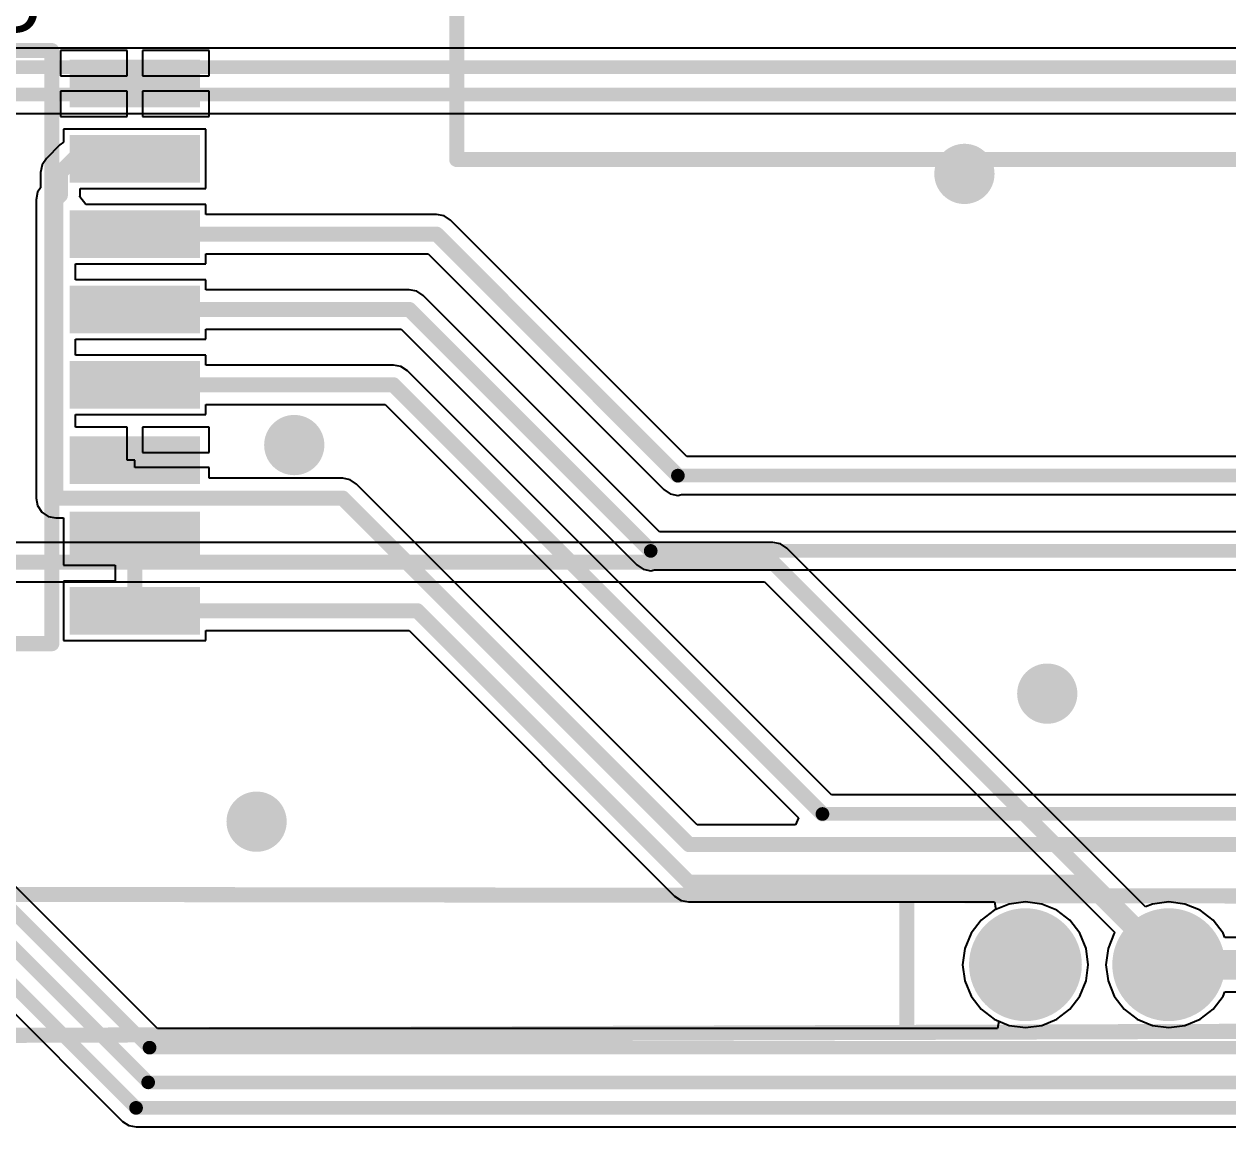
# Model space of a CAD drawing. Header units: millimetres. Extents: x -0.4 to 7.76, y -3.34 to 0.42.
# Drawn here: x 2.358 to 3.158, y -2.33 to -1.598 of the extents above; entities that cross this region are included whole.
import ezdxf

# ---------------------------------------------------------------- set-up
doc = ezdxf.new("R2010")
doc.units = ezdxf.units.MM
doc.header["$MEASUREMENT"] = 0
for name, color, linetype in [('BottomLayer', 5, 'Continuous'), ('BottomOverlay', 54, 'Continuous'), ('BottomPaste', 16, 'Continuous'), ('BottomSolder', 6, 'Continuous'), ('MultiLayer', 9, 'Continuous'), ('PadHoleLayer', 156, 'Continuous'), ('TopLayer', 1, 'Continuous'), ('TopOverlay', 2, 'Continuous'), ('TopSolder', 216, 'Continuous'), ('ViaHoleLayer', 16, 'Continuous')]:
    doc.layers.add(name, color=color, linetype=linetype)

# ---------------------------------------------------------------- blocks, each defined once
blk = doc.blocks.new('ESP_01_ESP8266_B_9')
at = {"layer": 'BottomOverlay', "const_width": 0.01}
for points in [[(0.28543, -0.49213), (0.28543, 0.49213)], [(0.28543, -0.49213), (-0.28543, -0.49213)]]:
    blk.add_lwpolyline(points, dxfattribs=at)
at = {"layer": 'BottomOverlay', "const_width": 0.005}
blk.add_lwpolyline([(0.28293, -0.49213, 1), (0.28793, -0.49213, 1)], format="xyb", close=True, dxfattribs=at)
blk.add_lwpolyline([(0.28293, -0.49213, 1), (0.28793, -0.49213, 1)], format="xyb", close=True, dxfattribs=at)
blk = doc.blocks.new('LCD_MODULE_3_2_480_320_11')
at = {"layer": 'BottomLayer', "const_width": 0.03346}
for points in [[(0.88878, -2.09, 1), (0.92224, -2.09, 1)], [(0.9839, -2.09, 1), (1.01736, -2.09, 1)]]:
    blk.add_lwpolyline(points, format="xyb", close=True, dxfattribs=at)
at = {"layer": 'BottomSolder', "const_width": 0.03746}
for points in [[(0.88678, -2.09, 1), (0.92424, -2.09, 1)], [(0.9819, -2.09, 1), (1.01936, -2.09, 1)]]:
    blk.add_lwpolyline(points, format="xyb", close=True, dxfattribs=at)
at = {"layer": 'MultiLayer', "const_width": 0.03346}
for points in [[(0.88878, -2.09, 1), (0.92224, -2.09, 1)], [(0.9839, -2.09, 1), (1.01736, -2.09, 1)]]:
    blk.add_lwpolyline(points, format="xyb", close=True, dxfattribs=at)
at = {"layer": 'PadHoleLayer', "const_width": 0.02165}
for points in [[(0.89468, -2.09, 1), (0.91634, -2.09, 1)], [(0.9898, -2.09, 1), (1.01146, -2.09, 1)]]:
    blk.add_lwpolyline(points, format="xyb", close=True, dxfattribs=at)
at = {"layer": 'TopLayer', "const_width": 0.03346}
for points in [[(0.88878, -2.09, 1), (0.92224, -2.09, 1)], [(0.9839, -2.09, 1), (1.01736, -2.09, 1)]]:
    blk.add_lwpolyline(points, format="xyb", close=True, dxfattribs=at)
at = {"layer": 'TopOverlay', "const_width": 0.01}
for points in [[(0.2, -2.04331), (3.26772, -2.04724)], [(0.82677, -2.13), (0.82677, -2.05)], [(-0.03937, -2.1378), (3.54331, -2.12598)]]:
    blk.add_lwpolyline(points, dxfattribs=at)
at = {"layer": 'TopOverlay', "const_width": 0.005}
for points in [[(0.82427, -2.05, 1), (0.82927, -2.05, 1)], [(0.82427, -2.13, 1), (0.82927, -2.13, 1)]]:
    blk.add_lwpolyline(points, format="xyb", close=True, dxfattribs=at)
at = {"layer": 'TopSolder', "const_width": 0.03746}
for points in [[(0.88678, -2.09, 1), (0.92424, -2.09, 1)], [(0.9819, -2.09, 1), (1.01936, -2.09, 1)]]:
    blk.add_lwpolyline(points, format="xyb", close=True, dxfattribs=at)
blk = doc.blocks.new('MCP3008_I_SL_B_45')
at = {"layer": 'BottomLayer'}
for points in [[(-0.14567, 0.16319), (-0.06693, 0.16319), (-0.14567, 0.18681), (-0.06693, 0.18681)], [(0.06693, 0.16319), (0.14567, 0.16319), (0.06693, 0.18681), (0.14567, 0.18681)], [(-0.14567, 0.11319), (-0.06693, 0.11319), (-0.14567, 0.13681), (-0.06693, 0.13681)], [(0.06693, 0.11319), (0.14567, 0.11319), (0.06693, 0.13681), (0.14567, 0.13681)], [(-0.14567, 0.06319), (-0.06693, 0.06319), (-0.14567, 0.08681), (-0.06693, 0.08681)], [(0.06693, 0.06319), (0.14567, 0.06319), (0.06693, 0.08681), (0.14567, 0.08681)], [(-0.14567, 0.01319), (-0.06693, 0.01319), (-0.14567, 0.03681), (-0.06693, 0.03681)], [(0.06693, 0.01319), (0.14567, 0.01319), (0.06693, 0.03681), (0.14567, 0.03681)], [(-0.14567, -0.03681), (-0.06693, -0.03681), (-0.14567, -0.01319), (-0.06693, -0.01319)], [(0.06693, -0.03681), (0.14567, -0.03681), (0.06693, -0.01319), (0.14567, -0.01319)], [(-0.14567, -0.08681), (-0.06693, -0.08681), (-0.14567, -0.06319), (-0.06693, -0.06319)], [(0.06693, -0.08681), (0.14567, -0.08681), (0.06693, -0.06319), (0.14567, -0.06319)], [(-0.14567, -0.13681), (-0.06693, -0.13681), (-0.14567, -0.11319), (-0.06693, -0.11319)], [(0.06693, -0.13681), (0.14567, -0.13681), (0.06693, -0.11319), (0.14567, -0.11319)], [(-0.14567, -0.18681), (-0.06693, -0.18681), (-0.14567, -0.16319), (-0.06693, -0.16319)], [(0.06693, -0.18681), (0.14567, -0.18681), (0.06693, -0.16319), (0.14567, -0.16319)]]:
    blk.add_solid(points, dxfattribs=at)
at = {"layer": 'BottomOverlay', "const_width": 0.01}
for points in [[(-0.05119, 0.19683), (0.05119, 0.19683)], [(-0.05119, -0.19684), (-0.05119, 0.19683)], [(0.05119, -0.19684), (0.05119, 0.19683)], [(-0.05119, -0.19684), (-0.01969, -0.19684)], [(0.01969, -0.19684), (0.05119, -0.19684)]]:
    blk.add_lwpolyline(points, dxfattribs=at)
at = {"layer": 'BottomOverlay', "const_width": 0.005}
for points in [[(-0.05369, 0.19683, 1), (-0.04869, 0.19683, 1)], [(-0.05369, 0.19683, 1), (-0.04869, 0.19683, 1)], [(0.04869, 0.19683, 1), (0.05369, 0.19683, 1)], [(0.04869, 0.19683, 1), (0.05369, 0.19683, 1)], [(-0.05369, -0.19684, 1), (-0.04869, -0.19684, 1)], [(-0.05369, -0.19684, 1), (-0.04869, -0.19684, 1)], [(-0.02219, -0.19684, 1), (-0.01719, -0.19684, 1)], [(0.01719, -0.19684, 1), (0.02219, -0.19684, 1)], [(0.04869, -0.19684, 1), (0.05369, -0.19684, 1)], [(0.04869, -0.19684, 1), (0.05369, -0.19684, 1)], [(-0.02219, -0.19685, 1), (-0.01719, -0.19685, 1)], [(0.01719, -0.19685, 1), (0.02219, -0.19685, 1)]]:
    blk.add_lwpolyline(points, format="xyb", close=True, dxfattribs=at)
at = {"layer": 'BottomOverlay', "const_width": 0.01}
blk.add_lwpolyline([(-0.01969, -0.19685, -1), (0.01969, -0.19685)], format="xyb", dxfattribs=at)
at = {"layer": 'BottomPaste'}
for points in [[(-0.14567, 0.16319), (-0.06693, 0.16319), (-0.14567, 0.18681), (-0.06693, 0.18681)], [(0.06693, 0.16319), (0.14567, 0.16319), (0.06693, 0.18681), (0.14567, 0.18681)], [(-0.14567, 0.11319), (-0.06693, 0.11319), (-0.14567, 0.13681), (-0.06693, 0.13681)], [(0.06693, 0.11319), (0.14567, 0.11319), (0.06693, 0.13681), (0.14567, 0.13681)], [(-0.14567, 0.06319), (-0.06693, 0.06319), (-0.14567, 0.08681), (-0.06693, 0.08681)], [(0.06693, 0.06319), (0.14567, 0.06319), (0.06693, 0.08681), (0.14567, 0.08681)], [(-0.14567, 0.01319), (-0.06693, 0.01319), (-0.14567, 0.03681), (-0.06693, 0.03681)], [(0.06693, 0.01319), (0.14567, 0.01319), (0.06693, 0.03681), (0.14567, 0.03681)], [(-0.14567, -0.03681), (-0.06693, -0.03681), (-0.14567, -0.01319), (-0.06693, -0.01319)], [(0.06693, -0.03681), (0.14567, -0.03681), (0.06693, -0.01319), (0.14567, -0.01319)], [(-0.14567, -0.08681), (-0.06693, -0.08681), (-0.14567, -0.06319), (-0.06693, -0.06319)], [(0.06693, -0.08681), (0.14567, -0.08681), (0.06693, -0.06319), (0.14567, -0.06319)], [(-0.14567, -0.13681), (-0.06693, -0.13681), (-0.14567, -0.11319), (-0.06693, -0.11319)], [(0.06693, -0.13681), (0.14567, -0.13681), (0.06693, -0.11319), (0.14567, -0.11319)], [(-0.14567, -0.18681), (-0.06693, -0.18681), (-0.14567, -0.16319), (-0.06693, -0.16319)], [(0.06693, -0.18681), (0.14567, -0.18681), (0.06693, -0.16319), (0.14567, -0.16319)]]:
    blk.add_solid(points, dxfattribs=at)
at = {"layer": 'BottomSolder'}
for points in [[(-0.14967, 0.15919), (-0.06293, 0.15919), (-0.14967, 0.19081), (-0.06293, 0.19081)], [(0.06293, 0.15919), (0.14967, 0.15919), (0.06293, 0.19081), (0.14967, 0.19081)], [(-0.14967, 0.10919), (-0.06293, 0.10919), (-0.14967, 0.14081), (-0.06293, 0.14081)], [(0.06293, 0.10919), (0.14967, 0.10919), (0.06293, 0.14081), (0.14967, 0.14081)], [(-0.14967, 0.05919), (-0.06293, 0.05919), (-0.14967, 0.09081), (-0.06293, 0.09081)], [(0.06293, 0.05919), (0.14967, 0.05919), (0.06293, 0.09081), (0.14967, 0.09081)], [(-0.14967, 0.00919), (-0.06293, 0.00919), (-0.14967, 0.04081), (-0.06293, 0.04081)], [(0.06293, 0.00919), (0.14967, 0.00919), (0.06293, 0.04081), (0.14967, 0.04081)], [(-0.14967, -0.04081), (-0.06293, -0.04081), (-0.14967, -0.00919), (-0.06293, -0.00919)], [(0.06293, -0.04081), (0.14967, -0.04081), (0.06293, -0.00919), (0.14967, -0.00919)], [(-0.14967, -0.09081), (-0.06293, -0.09081), (-0.14967, -0.05919), (-0.06293, -0.05919)], [(0.06293, -0.09081), (0.14967, -0.09081), (0.06293, -0.05919), (0.14967, -0.05919)], [(-0.14967, -0.14081), (-0.06293, -0.14081), (-0.14967, -0.10919), (-0.06293, -0.10919)], [(0.06293, -0.14081), (0.14967, -0.14081), (0.06293, -0.10919), (0.14967, -0.10919)], [(-0.14967, -0.19081), (-0.06293, -0.19081), (-0.14967, -0.15919), (-0.06293, -0.15919)], [(0.06293, -0.19081), (0.14967, -0.19081), (0.06293, -0.15919), (0.14967, -0.15919)]]:
    blk.add_solid(points, dxfattribs=at)

msp = doc.modelspace()

# ---------------------------------------------------------------- linework, layer by layer
at = {"layer": 'BottomLayer'}
for p, q in [((2.42687, -1.61587), (2.3825, -1.61587)), ((2.3825, -1.61587), (2.3825, -1.63268)), ((2.42687, -1.63268), (2.42687, -1.61587)), ((2.48124, -1.61587), (2.43687, -1.61587)), ((2.43687, -1.61587), (2.43687, -1.63268)), ((2.48124, -1.63268), (2.48124, -1.61587)), ((2.3825, -1.63268), (2.42687, -1.63268)), ((2.43687, -1.63268), (2.48124, -1.63268)), ((2.42687, -1.64268), (2.3825, -1.64268)), ((2.3825, -1.64268), (2.3825, -1.65949)), ((2.42687, -1.65949), (2.42687, -1.64268)), ((2.48124, -1.64268), (2.43687, -1.64268)), ((2.43687, -1.64268), (2.43687, -1.65949)), ((2.48124, -1.65949), (2.48124, -1.64268)), ((2.3825, -1.65949), (2.42687, -1.65949)), ((2.43687, -1.65949), (2.48124, -1.65949)), ((2.47911, -1.66799), (2.38462, -1.66799)), ((2.38462, -1.66799), (2.38462, -1.67673)), ((2.47911, -1.70736), (2.47911, -1.66799)), ((2.38214, -1.67839), (2.37314, -1.68739)), ((2.38462, -1.67673), (2.38214, -1.67839)), ((2.37029, -1.69165), (2.36929, -1.69668)), ((2.37314, -1.68739), (2.37029, -1.69165)), ((2.36929, -1.69668), (2.36929, -1.70684)), ((2.36729, -1.70984), (2.36629, -1.71486)), ((2.36929, -1.70684), (2.36729, -1.70984)), ((2.39554, -1.71186), (2.39554, -1.70736)), ((2.39554, -1.70736), (2.47911, -1.70736)), ((2.36629, -1.71486), (2.36629, -1.91286)), ((2.39532, -1.71299), (2.39554, -1.71186)), ((2.39936, -1.71799), (2.39532, -1.71299)), ((2.47911, -1.71799), (2.39936, -1.71799)), ((2.47911, -1.72455), (2.47911, -1.71799)), ((2.6322, -1.72455), (2.47911, -1.72455)), ((2.63722, -1.72555), (2.6322, -1.72455)), ((2.64148, -1.72839), (2.63722, -1.72555)), ((2.79839, -1.88531), (2.64148, -1.72839)), ((2.39254, -1.76799), (2.39254, -1.75736)), ((2.39254, -1.75736), (2.47911, -1.75736)), ((2.47911, -1.75736), (2.47911, -1.7508)), ((2.47911, -1.7508), (2.62676, -1.7508)), ((2.62676, -1.7508), (2.78319, -1.90723)), ((2.47911, -1.76799), (2.39254, -1.76799)), ((2.47911, -1.77455), (2.47911, -1.76799)), ((2.61414, -1.77455), (2.47911, -1.77455)), ((2.61916, -1.77555), (2.61414, -1.77455)), ((2.62342, -1.77839), (2.61916, -1.77555)), ((2.78033, -1.93531), (2.62342, -1.77839)), ((2.47911, -1.80736), (2.47911, -1.8008)), ((2.47911, -1.8008), (2.6087, -1.8008)), ((2.6087, -1.8008), (2.76513, -1.95723)), ((2.39254, -1.81799), (2.39254, -1.80736)), ((2.39254, -1.80736), (2.47911, -1.80736)), ((2.47911, -1.81799), (2.39254, -1.81799)), ((2.47911, -1.82455), (2.47911, -1.81799)), ((2.60359, -1.82455), (2.47911, -1.82455)), ((2.60861, -1.82555), (2.60359, -1.82455)), ((2.61287, -1.82839), (2.60861, -1.82555)), ((2.89438, -2.10991), (2.61287, -1.82839)), ((2.47911, -1.85736), (2.47911, -1.8508)), ((2.47911, -1.8508), (2.59815, -1.8508)), ((2.59815, -1.8508), (2.87246, -2.12511)), ((2.39254, -1.86587), (2.39254, -1.85736)), ((2.39254, -1.85736), (2.47911, -1.85736)), ((2.42687, -1.86587), (2.39254, -1.86587)), ((2.42687, -1.88768), (2.42687, -1.86587)), ((2.48124, -1.86587), (2.43687, -1.86587)), ((2.43687, -1.86587), (2.43687, -1.88268)), ((2.48124, -1.88268), (2.48124, -1.86587)), ((2.43687, -1.88268), (2.48124, -1.88268)), ((3.88076, -1.88531), (2.79839, -1.88531)), ((2.43187, -1.88768), (2.42687, -1.88768)), ((2.43187, -1.89268), (2.43187, -1.88768)), ((2.48124, -1.89268), (2.43187, -1.89268)), ((2.48124, -1.89973), (2.48124, -1.89268)), ((2.56988, -1.89973), (2.48124, -1.89973)), ((2.5749, -1.90073), (2.56988, -1.89973)), ((2.57916, -1.90358), (2.5749, -1.90073)), ((2.80531, -2.12973), (2.57916, -1.90358)), ((2.78319, -1.90723), (2.78745, -1.91008)), ((2.78745, -1.91008), (2.79247, -1.91108)), ((2.36629, -1.91286), (2.36729, -1.91788)), ((2.36729, -1.91788), (2.37014, -1.92214)), ((2.79247, -1.91108), (2.79489, -1.9106)), ((2.79489, -1.9106), (3.88076, -1.9106)), ((2.37014, -1.92214), (2.37439, -1.92499)), ((2.37439, -1.92499), (2.37942, -1.92598)), ((2.37942, -1.92598), (2.38462, -1.92598)), ((2.38462, -1.92598), (2.38462, -1.95736)), ((3.67071, -1.93531), (2.78033, -1.93531)), ((2.38462, -1.95736), (2.41874, -1.95736)), ((2.41874, -1.95736), (2.41874, -1.96799)), ((2.76513, -1.95723), (2.76939, -1.96008)), ((2.76939, -1.96008), (2.77442, -1.96108)), ((2.77442, -1.96108), (2.77684, -1.9606)), ((2.77684, -1.9606), (3.67071, -1.9606)), ((2.41874, -1.96799), (2.38462, -1.96799)), ((2.38462, -1.96799), (2.38462, -2.00736)), ((2.47911, -2.00736), (2.47911, -2.0008)), ((2.47911, -2.0008), (2.61398, -2.0008)), ((2.61398, -2.0008), (2.79032, -2.17714)), ((2.38462, -2.00736), (2.47911, -2.00736)), ((3.99146, -2.10991), (2.89438, -2.10991)), ((2.87246, -2.12511), (2.87054, -2.12973)), ((2.87054, -2.12973), (2.80531, -2.12973)), ((2.44687, -2.26503), (2.35038, -2.16853)), ((2.79032, -2.17714), (2.79458, -2.17999)), ((2.79458, -2.17999), (2.7996, -2.18098)), ((2.7996, -2.18098), (3.00262, -2.18098)), ((3.00262, -2.18098), (3.00362, -2.18598)), ((2.28379, -2.18662), (2.42375, -2.32658)), ((3.0024, -2.18649), (2.99376, -2.19312)), ((3.00362, -2.18598), (3.0024, -2.18649)), ((2.99376, -2.19312), (2.98713, -2.20175)), ((2.98713, -2.20175), (2.98297, -2.21181)), ((2.98297, -2.21181), (2.98155, -2.2226)), ((2.98155, -2.2226), (2.98297, -2.23339)), ((2.98297, -2.23339), (2.98713, -2.24345)), ((2.98713, -2.24345), (2.99376, -2.25208)), ((2.99376, -2.25208), (3.0024, -2.25871)), ((3.0024, -2.25871), (3.0056, -2.26003)), ((3.0056, -2.26003), (3.0046, -2.26503)), ((3.0046, -2.26503), (2.44687, -2.26503)), ((2.42375, -2.32658), (2.42785, -2.32932)), ((2.42785, -2.32932), (2.43269, -2.33028)), ((2.43269, -2.33028), (3.85411, -2.33028))]:
    msp.add_line(p, q, dxfattribs=at)
for points, const_width in [([(2.97273, -1.69768, 1), (2.99273, -1.69768, 1)], 0.02), ([(2.38892, -1.68768, 1), (2.39392, -1.68768, 1)], 0.005), ([(2.38892, -1.68768, 1), (2.39392, -1.68768, 1)], 0.005), ([(2.42937, -1.68768, 1), (2.43437, -1.68768, 1)], 0.005), ([(2.37992, -1.69668, 1), (2.38492, -1.69668, 1)], 0.005), ([(2.37992, -1.69668, 1), (2.38492, -1.69668, 1)], 0.005), ([(2.37692, -1.71486, 1), (2.38192, -1.71486, 1)], 0.005), ([(2.37692, -1.71486, 1), (2.38192, -1.71486, 1)], 0.005), ([(2.37992, -1.71186, 1), (2.38492, -1.71186, 1)], 0.005), ([(2.37992, -1.71186, 1), (2.38492, -1.71186, 1)], 0.005), ([(2.42937, -1.73768, 1), (2.43437, -1.73768, 1)], 0.005), ([(2.6297, -1.73768, 1), (2.6347, -1.73768, 1)], 0.005), ([(2.6297, -1.73768, 1), (2.6347, -1.73768, 1)], 0.005), ([(2.42937, -1.78768, 1), (2.43437, -1.78768, 1)], 0.005), ([(2.61164, -1.78768, 1), (2.61664, -1.78768, 1)], 0.005), ([(2.61164, -1.78768, 1), (2.61664, -1.78768, 1)], 0.005), ([(2.42937, -1.83768, 1), (2.43437, -1.83768, 1)], 0.005), ([(2.60109, -1.83768, 1), (2.60609, -1.83768, 1)], 0.005), ([(2.60109, -1.83768, 1), (2.60609, -1.83768, 1)], 0.005), ([(2.52773, -1.87768, 1), (2.54773, -1.87768, 1)], 0.02), ([(2.78997, -1.89795, 1), (2.79497, -1.89795, 1)], 0.005), ([(2.79021, -1.89795, 1), (2.79474, -1.89795, 1)], 0.00453), ([(2.37692, -1.91286, 1), (2.38192, -1.91286, 1)], 0.005), ([(2.37692, -1.91286, 1), (2.38192, -1.91286, 1)], 0.005), ([(2.56738, -1.91286, 1), (2.57238, -1.91286, 1)], 0.005), ([(2.56738, -1.91286, 1), (2.57238, -1.91286, 1)], 0.005), ([(2.42937, -1.93768, 1), (2.43437, -1.93768, 1)], 0.005), ([(2.77192, -1.94795, 1), (2.77692, -1.94795, 1)], 0.005), ([(2.77215, -1.94795, 1), (2.77668, -1.94795, 1)], 0.00453), ([(2.42937, -1.98768, 1), (2.43437, -1.98768, 1)], 0.005), ([(2.42937, -1.98768, 1), (2.43437, -1.98768, 1)], 0.005), ([(2.61692, -1.98768, 1), (2.62192, -1.98768, 1)], 0.005), ([(2.61692, -1.98768, 1), (2.62192, -1.98768, 1)], 0.005), ([(3.02773, -2.04268, 1), (3.04773, -2.04268, 1)], 0.02), ([(2.50273, -2.12768, 1), (2.52273, -2.12768, 1)], 0.02), ([(2.88596, -2.12255, 1), (2.89096, -2.12255, 1)], 0.005), ([(2.8862, -2.12255, 1), (2.89073, -2.12255, 1)], 0.00453), ([(2.79738, -2.14286, 1), (2.80238, -2.14286, 1)], 0.005), ([(2.79738, -2.14286, 1), (2.80238, -2.14286, 1)], 0.005), ([(2.7971, -2.16786, 1), (2.8021, -2.16786, 1)], 0.005), ([(2.7971, -2.16786, 1), (2.8021, -2.16786, 1)], 0.005), ([(3.06041, -2.16786, 1), (3.06541, -2.16786, 1)], 0.005), ([(3.06041, -2.16786, 1), (3.06541, -2.16786, 1)], 0.005), ([(3.11551, -2.22295, 1), (3.12051, -2.22295, 1)], 0.005), ([(3.11551, -2.22295, 1), (3.12051, -2.22295, 1)], 0.005), ([(3.13519, -2.24264, 1), (3.14019, -2.24264, 1)], 0.005), ([(2.43937, -2.27768, 1), (2.4439, -2.27768, 1)], 0.00453), ([(2.43937, -2.27768, 1), (2.4439, -2.27768, 1)], 0.00453), ([(2.43846, -2.30071, 1), (2.44299, -2.30071, 1)], 0.00453), ([(2.43846, -2.30071, 1), (2.44299, -2.30071, 1)], 0.00453), ([(2.43043, -2.31764, 1), (2.43496, -2.31764, 1)], 0.00453), ([(2.43043, -2.31764, 1), (2.43496, -2.31764, 1)], 0.00453)]:
    msp.add_lwpolyline(points, format="xyb", close=True, dxfattribs=dict(at, const_width=const_width))
for points, const_width in [([(2.38242, -1.69668), (2.39142, -1.68768)], 0.01), ([(2.39142, -1.68768), (2.43187, -1.68768)], 0.01), ([(2.38242, -1.71186), (2.38242, -1.69668)], 0.01), ([(2.37942, -1.71486), (2.38242, -1.71186)], 0.01), ([(2.37942, -1.91286), (2.37942, -1.71486)], 0.01), ([(2.43187, -1.73768), (2.6322, -1.73768)], 0.01), ([(2.6322, -1.73768), (2.79247, -1.89795)], 0.01), ([(2.43187, -1.78768), (2.61414, -1.78768)], 0.01), ([(2.61414, -1.78768), (2.77442, -1.94795)], 0.01), ([(2.43187, -1.83768), (2.60359, -1.83768)], 0.01), ([(2.60359, -1.83768), (2.88846, -2.12255)], 0.01), ([(2.79247, -1.89795), (3.886, -1.89795)], 0.00906), ([(2.37942, -1.91286), (2.56988, -1.91286)], 0.01), ([(2.56988, -1.91286), (2.79988, -2.14286)], 0.01), ([(2.43187, -1.98768), (2.43187, -1.93768)], 0.01), ([(2.77442, -1.94795), (3.69565, -1.94795)], 0.00906), ([(2.43187, -1.98768), (2.61942, -1.98768)], 0.01), ([(2.61942, -1.98768), (2.7996, -2.16786)], 0.01), ([(2.88846, -2.12255), (4.00411, -2.12255)], 0.00906), ([(2.79988, -2.14286), (4.38842, -2.14286)], 0.01), ([(2.7996, -2.16786), (3.06291, -2.16786)], 0.01), ([(3.06291, -2.16786), (3.11801, -2.22295)], 0.01), ([(2.29273, -2.17768), (2.43269, -2.31764)], 0.00906), ([(2.31273, -2.17271), (2.44073, -2.30071)], 0.00906), ([(2.33773, -2.17377), (2.44164, -2.27768)], 0.00906), ([(3.11801, -2.22295), (3.13769, -2.24264)], 0.01), ([(2.44164, -2.27768), (3.65773, -2.27768)], 0.00906), ([(2.44073, -2.30071), (3.80411, -2.30071)], 0.00906), ([(2.43269, -2.31764), (3.85411, -2.31764)], 0.00906)]:
    msp.add_lwpolyline(points, dxfattribs=dict(at, const_width=const_width))
at = {"layer": 'MultiLayer', "const_width": 0.02}
for points in [[(2.97273, -1.69768, 1), (2.99273, -1.69768, 1)], [(2.52773, -1.87768, 1), (2.54773, -1.87768, 1)], [(3.02773, -2.04268, 1), (3.04773, -2.04268, 1)], [(2.50273, -2.12768, 1), (2.52273, -2.12768, 1)]]:
    msp.add_lwpolyline(points, format="xyb", close=True, dxfattribs=at)
at = {"layer": 'TopLayer'}
for p, q in [((4.49695, -1.61417), (1.98465, -1.61417)), ((1.99572, -1.65757), (4.445, -1.65757)), ((2.85549, -1.94231), (1.5816, -1.94231)), ((2.86051, -1.94331), (2.85549, -1.94231)), ((2.86477, -1.94615), (2.86051, -1.94331)), ((3.10288, -2.18427), (2.86477, -1.94615)), ((1.5795, -1.96856), (2.85005, -1.96856)), ((2.85005, -1.96856), (3.08268, -2.20119)), ((3.02324, -2.1809), (3.01245, -2.18232)), ((3.03404, -2.18232), (3.02324, -2.1809)), ((3.11836, -2.1809), (3.10757, -2.18232)), ((3.12915, -2.18232), (3.11836, -2.1809)), ((3.0024, -2.18649), (2.99376, -2.19312)), ((3.01245, -2.18232), (3.0024, -2.18649)), ((3.04409, -2.18649), (3.03404, -2.18232)), ((3.05273, -2.19312), (3.04409, -2.18649)), ((3.10757, -2.18232), (3.10288, -2.18427)), ((3.13921, -2.18649), (3.12915, -2.18232)), ((3.14785, -2.19312), (3.13921, -2.18649)), ((2.99376, -2.19312), (2.98713, -2.20175)), ((3.05935, -2.20175), (3.05273, -2.19312)), ((3.15447, -2.20175), (3.14785, -2.19312)), ((2.98713, -2.20175), (2.98297, -2.21181)), ((3.06352, -2.21181), (3.05935, -2.20175)), ((3.08225, -2.20175), (3.07809, -2.21181)), ((3.08268, -2.20119), (3.08225, -2.20175)), ((3.15562, -2.20453), (3.15447, -2.20175)), ((3.51533, -2.20453), (3.15562, -2.20453)), ((2.98297, -2.21181), (2.98155, -2.2226)), ((3.06494, -2.2226), (3.06352, -2.21181)), ((3.07809, -2.21181), (3.07667, -2.2226)), ((2.98155, -2.2226), (2.98297, -2.23339)), ((3.06352, -2.23339), (3.06494, -2.2226)), ((3.07667, -2.2226), (3.07809, -2.23339)), ((2.98297, -2.23339), (2.98713, -2.24345)), ((3.05935, -2.24345), (3.06352, -2.23339)), ((3.07809, -2.23339), (3.08225, -2.24345)), ((2.98713, -2.24345), (2.99376, -2.25208)), ((3.05273, -2.25208), (3.05935, -2.24345)), ((3.08225, -2.24345), (3.08888, -2.25208)), ((3.14785, -2.25208), (3.15447, -2.24345)), ((3.15447, -2.24345), (3.15562, -2.24066)), ((3.15562, -2.24066), (3.52281, -2.24066)), ((2.99376, -2.25208), (3.0024, -2.25871)), ((3.04409, -2.25871), (3.05273, -2.25208)), ((3.08888, -2.25208), (3.09751, -2.25871)), ((3.13921, -2.25871), (3.14785, -2.25208)), ((3.0024, -2.25871), (3.01245, -2.26287)), ((3.03404, -2.26287), (3.04409, -2.25871)), ((3.09751, -2.25871), (3.10757, -2.26287)), ((3.12915, -2.26287), (3.13921, -2.25871)), ((3.01245, -2.26287), (3.02324, -2.26429)), ((3.02324, -2.26429), (3.03404, -2.26287)), ((3.10757, -2.26287), (3.11836, -2.26429)), ((3.11836, -2.26429), (3.12915, -2.26287))]:
    msp.add_line(p, q, dxfattribs=at)
for points, const_width in [([(1.98465, -1.62682), (4.49695, -1.62682)], 0.00906), ([(1.99048, -1.64493), (4.4875, -1.64493)], 0.00906), ([(1.5421, -1.95543), (2.85549, -1.95543)], 0.01), ([(2.85549, -1.95543), (3.12265, -2.2226)], 0.01), ([(3.12265, -2.2226), (3.52281, -2.2226)], 0.01969)]:
    msp.add_lwpolyline(points, dxfattribs=dict(at, const_width=const_width))
for points, const_width in [([(2.97273, -1.69768, 1), (2.99273, -1.69768, 1)], 0.02), ([(2.52773, -1.87768, 1), (2.54773, -1.87768, 1)], 0.02), ([(2.85299, -1.95543, 1), (2.85799, -1.95543, 1)], 0.005), ([(2.85299, -1.95543, 1), (2.85799, -1.95543, 1)], 0.005), ([(3.02773, -2.04268, 1), (3.04773, -2.04268, 1)], 0.02), ([(2.50273, -2.12768, 1), (2.52273, -2.12768, 1)], 0.02), ([(3.11773, -2.2226, 1), (3.12757, -2.2226, 1)], 0.00984), ([(3.12015, -2.2226, 1), (3.12515, -2.2226, 1)], 0.005)]:
    msp.add_lwpolyline(points, format="xyb", close=True, dxfattribs=dict(at, const_width=const_width))
at = {"layer": 'ViaHoleLayer', "const_width": 0.00957}
for points in [[(2.97795, -1.69768, 1), (2.98752, -1.69768, 1)], [(2.53295, -1.87768, 1), (2.54252, -1.87768, 1)], [(3.03295, -2.04268, 1), (3.04252, -2.04268, 1)], [(2.50795, -2.12768, 1), (2.51752, -2.12768, 1)]]:
    msp.add_lwpolyline(points, format="xyb", close=True, dxfattribs=at)

# ---------------------------------------------------------------- block references
for name, p in [('LCD_MODULE_3_2_480_320_11', (2.11773, -0.1326)), ('MCP3008_I_SL_B_45', (2.32557, -1.81268))]:
    msp.add_blockref(name, p)
at = {"rotation": 270}
msp.add_blockref('ESP_01_ESP8266_B_9', (3.13773, -1.40268), dxfattribs=at)

# ---------------------------------------------------------------- texts
at = {"layer": 'BottomOverlay', "text_generation_flag": 2}
msp.add_text('U1', height=0.039894, dxfattribs=at).set_placement((2.37128, -1.60358))

doc.saveas('drawing.dxf')
